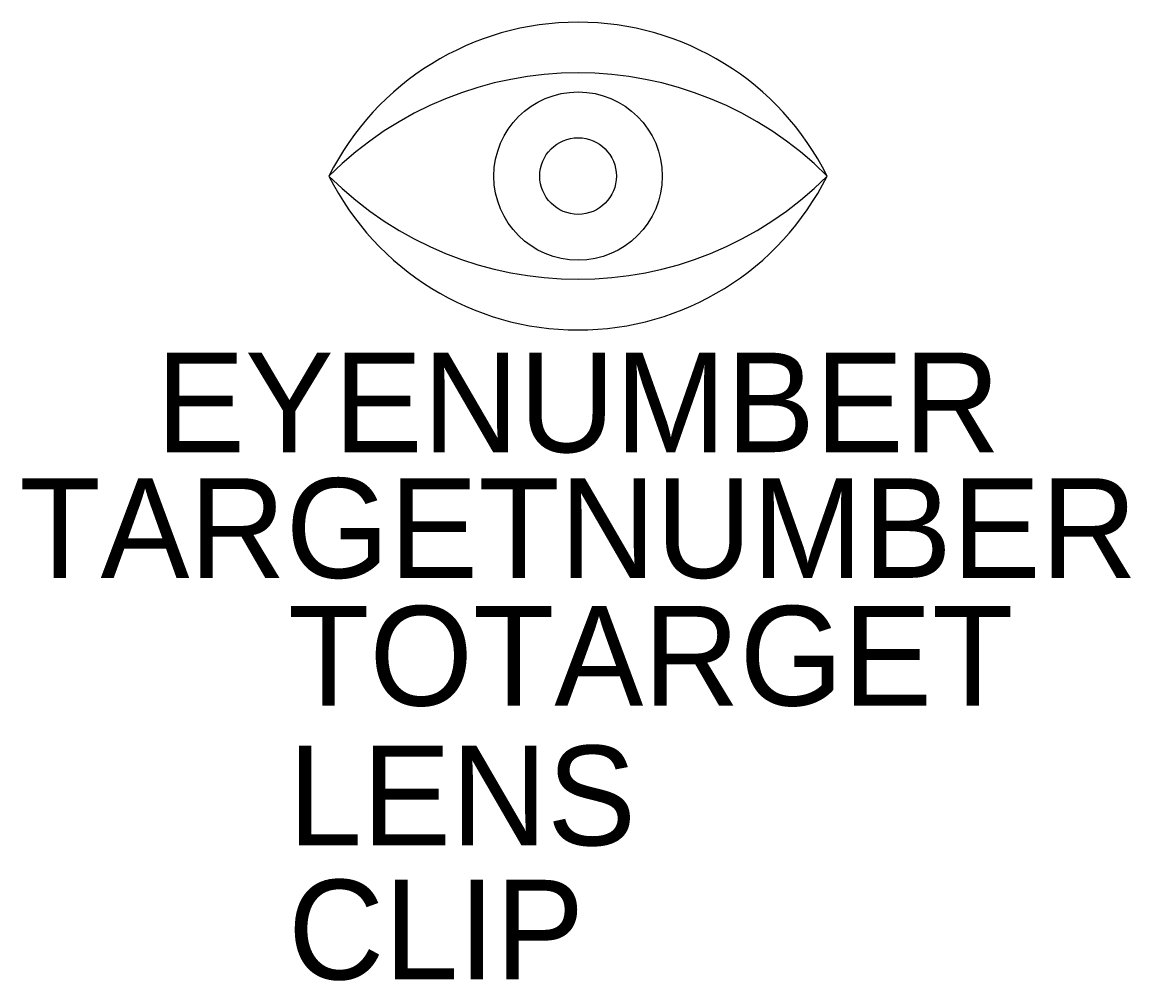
# Model space of a CAD drawing. Extents: x -1.12 to 1.11, y -1.62 to 0.31.
import ezdxf
from ezdxf.enums import TextEntityAlignment as Align

# ---------------------------------------------------------------- set-up
doc = ezdxf.new("R2010")
doc.units = 0
doc.layers.get('0').update_dxf_attribs({"linetype": 'CONTINUOUS'})

msp = doc.modelspace()

# ---------------------------------------------------------------- linework, layer by layer
at = {"color": 0}
for radius in [0.169, 0.0769]:
    msp.add_circle((0, 0), radius, dxfattribs=at)
for centre, radius, start, end in [((0, -0.25), 0.559, 26.5651, 153.4349), ((0, -0.5), 0.7071, 45, 135), ((0, 0.5), 0.7071, 225, 315), ((0, 0.25), 0.559, 206.5651, 333.4349)]:
    msp.add_arc(centre, radius, start, end, dxfattribs=at)

# ---------------------------------------------------------------- texts
for tag, text, p in [('EYENUMBER', 'Eye 0', (0, -0.5544)), ('TARGETNUMBER', 'Target 0', (0, -0.8068))]:
    msp.add_attdef(tag, text=text, height=0.2, dxfattribs=at).set_placement(p, align=Align.CENTER)
at = {"color": 0, "flags": 9}
for tag, p, s in [('TOTARGET', (-0.5823, -1.0632), '1.0'), ('LENS', (-0.5823, -1.3437), '40'), ('CLIP', (-0.5823, -1.613), 'No clipping')]:
    msp.add_attdef(tag, p, s, height=0.2, dxfattribs=at)

doc.saveas('drawing.dxf')
